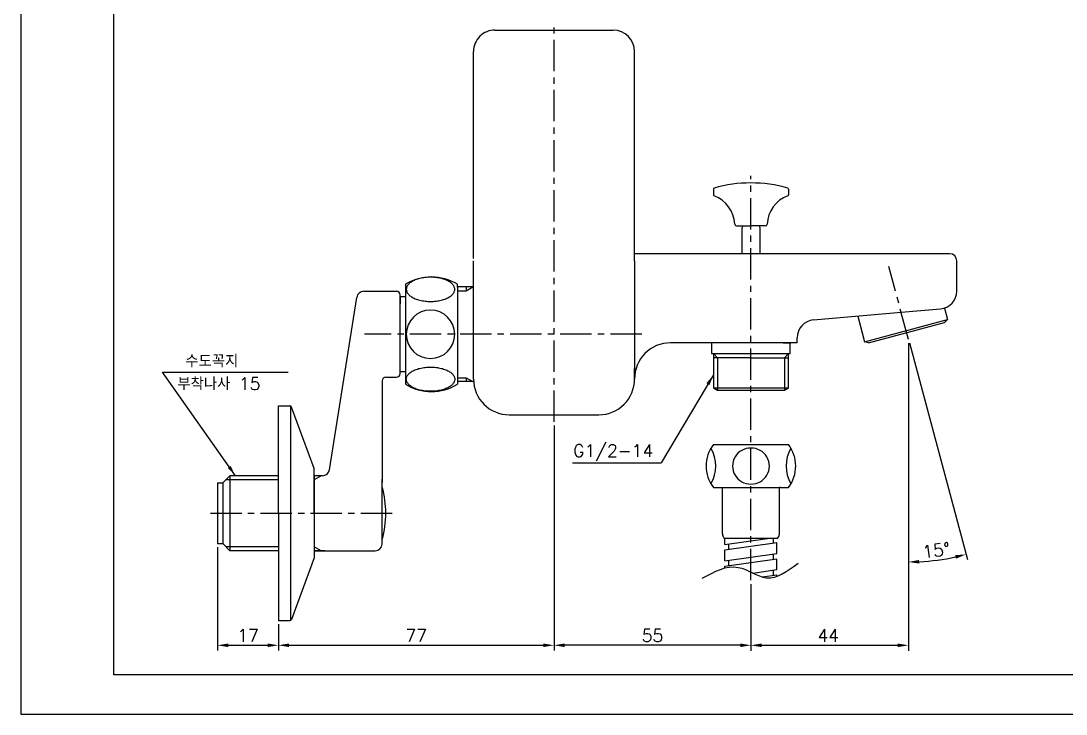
# Model space of a CAD drawing. Extents: x 46876 to 47470, y 16089 to 16509.
# Drawn here: x 46876.4 to 47168.4, y 16089.1 to 16282.8 of the extents above; entities that cross this region are included whole.
import ezdxf

# ---------------------------------------------------------------- set-up
doc = ezdxf.new("R2010")
doc.units = 0
doc.header["$LTSCALE"] = 7
doc.header["$MEASUREMENT"] = 0
doc.linetypes.add('CENTER', pattern=[2, 1.25, -0.25, 0.25, -0.25])
doc.layers.get('0').update_dxf_attribs({"color": 2, "linetype": 'CONTINUOUS'})
doc.layers.get('DEFPOINTS').update_dxf_attribs({"linetype": 'CONTINUOUS'})
for name, color, linetype in [('CL', 1, 'CENTER'), ('D', 2, 'CONTINUOUS'), ('DIM', 2, 'CONTINUOUS'), ('DWG', 7, 'CONTINUOUS'), ('TXT', 4, 'CONTINUOUS')]:
    doc.layers.add(name, color=color, linetype=linetype)
doc.styles.add('GHS', font='romans', dxfattribs={"bigfont": 'ghs'})
doc.dimstyles.new('DIM_WS01', dxfattribs={"dimtxt": 3.5, "dimasz": 3, "dimexe": 1, "dimexo": 1, "dimgap": 1, "dimtad": 1, "dimdec": 4, "dimzin": 9, "dimdsep": 46, "dimtxsty": 'GHS', "dimcen": -2, "dimclrd": 256, "dimclre": 256, "dimclrt": 256, "dimadec": 4, "dimazin": 2, "dimtfac": 1, "dimtdec": 4, "dimtix": 1, "dimtmove": 0, "dimatfit": 1, "dimfxl": 0, "dimtolj": 1, "dimtzin": 0, "dimlwd": -1, "dimlwe": -1, "dimarcsym": 0})
doc.dimstyles.new('STANDARD$7', dxfattribs={"dimtxt": 3.5, "dimasz": 3, "dimexe": 1, "dimexo": 1, "dimgap": 1, "dimtad": 1, "dimdec": 4, "dimzin": 0, "dimdsep": 46, "dimtxsty": 'GHS', "dimcen": 1, "dimclrd": 256, "dimclre": 256, "dimclrt": 2, "dimadec": 4, "dimazin": 0, "dimtfac": 1, "dimtdec": 4, "dimtmove": 2, "dimatfit": 2, "dimfxl": 0, "dimtolj": 1, "dimtzin": 0, "dimlwd": -1, "dimlwe": -1, "dimarcsym": 0})

# ---------------------------------------------------------------- blocks, each defined once
blk = doc.blocks.new('*D2')
at = {"layer": 'D'}
for p, q in [((46931.33, 16135.72), (46931.33, 16106.82)), ((46948.33, 16114.22), (46948.33, 16106.82)), ((46934.33, 16108.32), (46945.33, 16108.32))]:
    blk.add_line(p, q, dxfattribs=at)
for points in [[(46934.33, 16108.82), (46934.33, 16107.82), (46931.33, 16108.32)], [(46945.33, 16108.82), (46945.33, 16107.82), (46948.33, 16108.32)]]:
    blk.add_solid(points, dxfattribs=at)
at = {"layer": 'DEFPOINTS', "color": 0}
for p in [(46931.33, 16136.72), (46948.33, 16115.22), (46948.33, 16108.32)]:
    blk.add_point(p, dxfattribs=at)
at = {"layer": 'D', "insert": (46939.83, 16111.07), "char_height": 3.5, "attachment_point": 5, "style": 'GHS'}
blk.add_mtext('\\A1;17', dxfattribs=at)
blk = doc.blocks.new('*D3')
at = {"layer": 'D'}
for p, q in [((47025.33, 16169.72), (47025.33, 16106.82)), ((46948.33, 16111.85), (46948.33, 16106.82)), ((46951.33, 16108.32), (47022.33, 16108.32))]:
    blk.add_line(p, q, dxfattribs=at)
for points in [[(46951.33, 16108.82), (46951.33, 16107.82), (46948.33, 16108.32)], [(47022.33, 16108.82), (47022.33, 16107.82), (47025.33, 16108.32)]]:
    blk.add_solid(points, dxfattribs=at)
at = {"layer": 'DEFPOINTS', "color": 0}
for p in [(47025.33, 16170.72), (46948.33, 16112.85), (47025.33, 16108.32)]:
    blk.add_point(p, dxfattribs=at)
at = {"layer": 'D', "insert": (46986.83, 16111.07), "char_height": 3.5, "attachment_point": 5, "style": 'GHS'}
blk.add_mtext('\\A1;77', dxfattribs=at)
blk = doc.blocks.new('*D4')
at = {"layer": 'D'}
for p, q in [((47025.33, 16121.31), (47025.33, 16106.82)), ((47080.33, 16121.31), (47080.33, 16106.82)), ((47077.33, 16108.32), (47028.33, 16108.32))]:
    blk.add_line(p, q, dxfattribs=at)
for points in [[(47028.33, 16108.82), (47028.33, 16107.82), (47025.33, 16108.32)], [(47077.33, 16108.82), (47077.33, 16107.82), (47080.33, 16108.32)]]:
    blk.add_solid(points, dxfattribs=at)
at = {"layer": 'DEFPOINTS', "color": 0}
for p in [(47025.33, 16122.31), (47080.33, 16122.31), (47025.33, 16108.32)]:
    blk.add_point(p, dxfattribs=at)
at = {"layer": 'D', "insert": (47052.83, 16111.07), "char_height": 3.5, "attachment_point": 5, "style": 'GHS'}
blk.add_mtext('\\A1;55', dxfattribs=at)

msp = doc.modelspace()

# ---------------------------------------------------------------- linework, layer by layer
at = {"color": 7, "linetype": 'Continuous'}
for p, q in [((46972.19581, 16207.22092), (46981.32719, 16207.22092)), ((46982.32719, 16195.22092), (46982.32719, 16206.22092)), ((47002.82719, 16208.44142), (46998.32719, 16208.44142)), ((47000.82719, 16208.44142), (47000.82719, 16207.37091)), ((46962.59448, 16157.38553), (46970.22042, 16205.53377)), ((46982.32719, 16184.22092), (46982.32719, 16186.72092)), ((46978.32719, 16183.22092), (46981.32719, 16183.22092)), ((47000.82719, 16183.07091), (47000.82719, 16182.00042)), ((46977.32719, 16182.22092), (46977.32719, 16153.79868)), ((47002.82719, 16182.00042), (46998.32719, 16182.00042)), ((46931.32719, 16153.72092), (46931.32719, 16136.72092)), ((46931.32719, 16153.72092), (46932.82719, 16153.72092)), ((46932.82719, 16153.72092), (46932.82719, 16136.72092)), ((46934.80469, 16155.69842), (46934.80469, 16134.74342)), ((46960.61912, 16155.69842), (46958.32719, 16155.69842)), ((46977.32719, 16145.22092), (46977.32719, 16154.74342)), ((46977.32719, 16136.61006), (46977.32719, 16145.22092)), ((46931.32719, 16136.72092), (46932.82719, 16136.72092)), ((46958.32719, 16134.74342), (46975.32719, 16134.74342))]:
    msp.add_line(p, q, dxfattribs=at)
at = {"linetype": 'Continuous'}
msp.add_lwpolyline([(46876.40741, 16089.09586), (47470.40741, 16089.09586), (47470.40741, 16509.09586), (46876.40741, 16509.09586)], close=True, dxfattribs=at)
at = {"color": 7, "linetype": 'Continuous'}
for points in [[(46990.82719, 16211.16022), (46990.43992, 16211.15458), (46990.05639, 16211.13815), (46989.67656, 16211.11092), (46989.29925, 16211.07274), (46988.92567, 16211.02377), (46988.55945, 16210.96447), (46988.20069, 16210.89478), (46987.8493, 16210.81476), (46987.50859, 16210.72518), (46987.17809, 16210.62562), (46986.85827, 16210.5165), (46986.55383, 16210.39975), (46986.26546, 16210.27522), (46985.99244, 16210.14307), (46985.73742, 16210.00563), (46985.50133, 16209.86328), (46985.28323, 16209.71565), (46985.08289, 16209.56384), (46984.90023, 16209.40797), (46984.73533, 16209.24793), (46984.58825, 16209.08456), (46984.4588, 16208.91779), (46984.34717, 16208.7477), (46984.25389, 16208.57539), (46984.17896, 16208.40079), (46984.12238, 16208.22397), (46984.0846, 16208.04636), (46984.0658, 16207.86791), (46984.0658, 16207.68866), (46984.0846, 16207.5102), (46984.12238, 16207.33259), (46984.17896, 16207.15578), (46984.25389, 16206.98117), (46984.34717, 16206.80887), (46984.4588, 16206.63877), (46984.58825, 16206.47199), (46984.73533, 16206.30864), (46984.90023, 16206.14859), (46985.08289, 16205.99272), (46985.28323, 16205.84091), (46985.50133, 16205.69327), (46985.73742, 16205.55094), (46985.99244, 16205.41349), (46986.26546, 16205.28133), (46986.55383, 16205.15682), (46986.85827, 16205.04006), (46987.17809, 16204.93093), (46987.50859, 16204.83138), (46987.8493, 16204.74179), (46988.20069, 16204.66179), (46988.55945, 16204.59209), (46988.92567, 16204.53279), (46989.29925, 16204.48382), (46989.67656, 16204.44564), (46990.05639, 16204.41841), (46990.43992, 16204.40198), (46990.82719, 16204.39635)], [(46990.82719, 16204.39635), (46991.21446, 16204.40198), (46991.59801, 16204.41841), (46991.97783, 16204.44564), (46992.35514, 16204.48382), (46992.72872, 16204.53279), (46993.09494, 16204.59209), (46993.4537, 16204.66179), (46993.80509, 16204.74179), (46994.14581, 16204.83138), (46994.4763, 16204.93093), (46994.79612, 16205.04006), (46995.10056, 16205.15682), (46995.38894, 16205.28133), (46995.66194, 16205.41349), (46995.91696, 16205.55094), (46996.15305, 16205.69327), (46996.37116, 16205.84091), (46996.5715, 16205.99272), (46996.75416, 16206.14859), (46996.91906, 16206.30864), (46997.06615, 16206.47199), (46997.19559, 16206.63877), (46997.30722, 16206.80887), (46997.40051, 16206.98117), (46997.47543, 16207.15578), (46997.53201, 16207.33259), (46997.56978, 16207.5102), (46997.58859, 16207.68866), (46997.58859, 16207.86791), (46997.56978, 16208.04636), (46997.53201, 16208.22397), (46997.47543, 16208.40079), (46997.40051, 16208.57539), (46997.30722, 16208.7477), (46997.19559, 16208.91779), (46997.06615, 16209.08456), (46996.91906, 16209.24793), (46996.75416, 16209.40797), (46996.5715, 16209.56384), (46996.37116, 16209.71565), (46996.15305, 16209.86328), (46995.91696, 16210.00563), (46995.66194, 16210.14307), (46995.38894, 16210.27522), (46995.10056, 16210.39975), (46994.79612, 16210.5165), (46994.4763, 16210.62562), (46994.14581, 16210.72518), (46993.80509, 16210.81476), (46993.4537, 16210.89478), (46993.09494, 16210.96447), (46992.72872, 16211.02377), (46992.35514, 16211.07274), (46991.97783, 16211.11092), (46991.59801, 16211.13815), (46991.21446, 16211.15458), (46990.82719, 16211.16022)], [(46990.82719, 16179.2816), (46990.43992, 16179.28724), (46990.05639, 16179.30366), (46989.67656, 16179.33089), (46989.29925, 16179.36907), (46988.92567, 16179.41804), (46988.55945, 16179.47734), (46988.20069, 16179.54704), (46987.8493, 16179.62705), (46987.50859, 16179.71663), (46987.17809, 16179.81619), (46986.85827, 16179.92531), (46986.55383, 16180.04207), (46986.26546, 16180.16659), (46985.99244, 16180.29874), (46985.73742, 16180.43619), (46985.50133, 16180.57853), (46985.28323, 16180.72616), (46985.08289, 16180.87797), (46984.90023, 16181.03384), (46984.73533, 16181.19389), (46984.58825, 16181.35725), (46984.4588, 16181.52403), (46984.34717, 16181.69412), (46984.25389, 16181.86642), (46984.17896, 16182.04103), (46984.12238, 16182.21784), (46984.0846, 16182.39545), (46984.0658, 16182.5739), (46984.0658, 16182.75316), (46984.0846, 16182.93162), (46984.12238, 16183.10922), (46984.17896, 16183.28604), (46984.25389, 16183.46064), (46984.34717, 16183.63294), (46984.4588, 16183.80305), (46984.58825, 16183.96982), (46984.73533, 16184.13318), (46984.90023, 16184.29322), (46985.08289, 16184.44909), (46985.28323, 16184.6009), (46985.50133, 16184.74854), (46985.73742, 16184.89088), (46985.99244, 16185.02832), (46986.26546, 16185.16048), (46986.55383, 16185.285), (46986.85827, 16185.40175), (46987.17809, 16185.51088), (46987.50859, 16185.61043), (46987.8493, 16185.70002), (46988.20069, 16185.78003), (46988.55945, 16185.84972), (46988.92567, 16185.90902), (46989.29925, 16185.95799), (46989.67656, 16185.99617), (46990.05639, 16186.0234), (46990.43992, 16186.03984), (46990.82719, 16186.04547)], [(46990.82719, 16186.04547), (46991.21446, 16186.03984), (46991.59801, 16186.0234), (46991.97783, 16185.99617), (46992.35514, 16185.95799), (46992.72872, 16185.90902), (46993.09494, 16185.84972), (46993.4537, 16185.78003), (46993.80509, 16185.70002), (46994.14581, 16185.61043), (46994.4763, 16185.51088), (46994.79612, 16185.40175), (46995.10056, 16185.285), (46995.38894, 16185.16048), (46995.66194, 16185.02832), (46995.91696, 16184.89088), (46996.15305, 16184.74854), (46996.37116, 16184.6009), (46996.5715, 16184.44909), (46996.75416, 16184.29322), (46996.91906, 16184.13318), (46997.06615, 16183.96982), (46997.19559, 16183.80305), (46997.30722, 16183.63294), (46997.40051, 16183.46064), (46997.47543, 16183.28604), (46997.53201, 16183.10922), (46997.56978, 16182.93162), (46997.58859, 16182.75316), (46997.58859, 16182.5739), (46997.56978, 16182.39545), (46997.53201, 16182.21784), (46997.47543, 16182.04103), (46997.40051, 16181.86642), (46997.30722, 16181.69412), (46997.19559, 16181.52403), (46997.06615, 16181.35725), (46996.91906, 16181.19389), (46996.75416, 16181.03384), (46996.5715, 16180.87797), (46996.37116, 16180.72616), (46996.15305, 16180.57853), (46995.91696, 16180.43619), (46995.66194, 16180.29874), (46995.38894, 16180.16659), (46995.10056, 16180.04207), (46994.79612, 16179.92531), (46994.4763, 16179.81619), (46994.14581, 16179.71663), (46993.80509, 16179.62705), (46993.4537, 16179.54704), (46993.09494, 16179.47734), (46992.72872, 16179.41804), (46992.35514, 16179.36907), (46991.97783, 16179.33089), (46991.59801, 16179.30366), (46991.21446, 16179.28724), (46990.82719, 16179.2816)]]:
    msp.add_lwpolyline(points, dxfattribs=at)
for centre, radius, start, end in [((46972.19581, 16205.22089), 2, 90.0000448, 171), ((46981.32719, 16206.22092), 1, 0, 90), ((46990.8272, 16195.22091), 6.76387, 360, 180), ((46990.8272, 16195.2209), 6.76387, 180, 0), ((46978.32719, 16182.22092), 1, 90, 180), ((46981.32719, 16184.22092), 1, 270, 0), ((46960.61912, 16157.6984), 2, 270, 350.9999633), ((46975.32393, 16136.75167), 2.00826, 270.0929923, 355.9564459)]:
    msp.add_arc(centre, radius, start, end, dxfattribs=at)
at = {"layer": 'CL'}
for p, q in [((47025.32722, 16170.72092), (47025.32722, 16282.22092)), ((47080.32722, 16126.53112), (47080.32722, 16239.50556)), ((47124.31668, 16193.76558), (47118.85559, 16214.14663)), ((47049.82725, 16195.22092), (46972.42194, 16195.22092)), ((46929.32719, 16145.22092), (46980.32719, 16145.22092))]:
    msp.add_line(p, q, dxfattribs=at)
at = {"layer": 'D'}
for p, q in [((46998.32719, 16207.37091), (47000.82719, 16207.37091)), ((47000.82719, 16207.37091), (47002.68137, 16208.44142)), ((47112.05857, 16193.1493), (47135.24078, 16199.36096)), ((47070.97722, 16188.62092), (47069.84972, 16189.82092)), ((47070.97722, 16188.62092), (47070.97722, 16179.62092)), ((47089.67722, 16188.62092), (47090.80472, 16189.82092)), ((47089.67722, 16188.62092), (47089.67722, 16179.62092)), ((46915.97629, 16184.62241), (46951.0636, 16184.62241)), ((46998.32719, 16183.07091), (47000.82719, 16183.07091)), ((47000.82719, 16183.07091), (47002.68137, 16182.0004)), ((47030.5228, 16159.32086), (47055.24785, 16159.32086))]:
    msp.add_line(p, q, dxfattribs=at)
at = {"layer": 'D', "color": 7}
for q in [(46948.32719, 16175.22092), (46948.32719, 16115.22092)]:
    msp.add_line((46948.32719, 16145.22092), q, dxfattribs=at)
at = {"layer": 'D'}
msp.add_spline([(47066.74586, 16127.08104), (47076.78627, 16130.09814), (47084.62127, 16127.19708), (47093.50095, 16131.25856)], degree=3, dxfattribs=at)
at = {"layer": 'DIM'}
for p, q in [((47124.31668, 16192.76558), (47124.31668, 16106.81552)), ((47124.5755, 16192.79966), (47140.7952, 16132.26691)), ((47080.32722, 16125.42848), (47080.32722, 16106.81552)), ((47083.32722, 16108.31552), (47121.31668, 16108.31552))]:
    msp.add_line(p, q, dxfattribs=at)
msp.add_arc((47124.31668, 16193.76558), 62.16811, 272.7651479, 282.2348521, dxfattribs=at)
for points in [[(47137.37358, 16133.49543), (47137.60902, 16132.52354), (47140.40697, 16133.7158)], [(47127.32787, 16131.17), (47127.30374, 16132.16971), (47124.31668, 16131.59747)], [(47083.32722, 16108.81552), (47083.32722, 16107.81552), (47080.32722, 16108.31552)], [(47121.31668, 16108.81552), (47121.31668, 16107.81552), (47124.31668, 16108.31552)]]:
    msp.add_solid(points, dxfattribs=at)
at = {"layer": 'DWG'}
for p, q in [((47008.82722, 16280.22092), (47041.82722, 16280.22092)), ((47002.82722, 16216.35813), (47002.82722, 16274.2209)), ((47047.82722, 16215.73144), (47047.82722, 16274.22092)), ((47069.82722, 16235.77985), (47069.82722, 16234.21475)), ((47090.82722, 16235.77985), (47090.82722, 16234.21475)), ((47076.31408, 16225.50556), (47080.32722, 16225.50556)), ((47077.92545, 16225.50556), (47077.82722, 16224.70556)), ((47077.82722, 16224.70556), (47077.82722, 16217.72092)), ((47084.34036, 16225.50556), (47080.32722, 16225.50556)), ((47082.72899, 16225.50556), (47082.82722, 16224.70556)), ((47082.82722, 16224.70556), (47082.82722, 16217.72092)), ((47002.82719, 16182.72092), (47002.82719, 16215.72092)), ((47080.32722, 16217.72092), (47047.82722, 16217.72092)), ((47047.82725, 16215.72092), (47047.82725, 16182.72092)), ((47135.82719, 16217.72092), (47080.32722, 16217.72092)), ((47137.82719, 16207.30257), (47137.82719, 16215.72092)), ((46983.82719, 16209.19746), (46983.82719, 16195.22092)), ((46998.32719, 16208.42092), (46998.32719, 16209.19746)), ((46998.32719, 16208.42092), (46998.32719, 16195.22092)), ((46982.32719, 16205.72092), (46982.32719, 16203.72092)), ((46983.82719, 16205.72092), (46982.32719, 16205.72092)), ((47097.79144, 16199.21824), (47122.28153, 16201.36085)), ((47110.14285, 16200.29885), (47112.05857, 16193.1493)), ((47122.28153, 16201.36085), (47133.26297, 16202.3216)), ((47134.38582, 16202.55171), (47135.24078, 16199.36096)), ((47113.17392, 16192.85044), (47134.42429, 16198.54446)), ((47134.42429, 16198.54446), (47135.24078, 16199.36096)), ((46982.32719, 16184.72092), (46982.32719, 16195.22092)), ((46983.82719, 16195.22092), (46983.82719, 16181.24438)), ((46998.32719, 16195.22092), (46998.32719, 16181.24438)), ((47069.32722, 16192.82092), (47069.32722, 16189.82092)), ((47089.32722, 16192.82092), (47091.32722, 16192.82092)), ((47091.32722, 16189.82092), (47091.32722, 16192.82092)), ((47113.17392, 16192.85044), (47112.05857, 16193.1493)), ((47069.32722, 16189.82092), (47080.32722, 16189.82092)), ((47069.84972, 16189.82092), (47069.84972, 16180.27188)), ((47080.32722, 16188.62092), (47069.84984, 16188.62092)), ((47080.32722, 16189.82092), (47091.32722, 16189.82092)), ((47080.32722, 16188.62092), (47090.8046, 16188.62092)), ((47090.80472, 16180.27188), (47090.80472, 16189.82092)), ((46982.32719, 16184.22092), (46982.32719, 16186.72092)), ((47047.82719, 16182.72092), (47047.82719, 16185.68363)), ((46982.32719, 16184.82092), (46982.32361, 16184.8245)), ((46982.32719, 16184.72092), (46982.32719, 16184.82092)), ((46983.82719, 16184.72092), (46982.32719, 16184.72092)), ((47069.84972, 16180.27188), (47070.97722, 16179.62092)), ((47069.84972, 16180.27188), (47090.80472, 16180.27188)), ((47089.67722, 16179.62092), (47090.80472, 16180.27188)), ((47070.97722, 16179.62092), (47089.67722, 16179.62092)), ((46948.32719, 16175.22092), (46951.55749, 16175.22092)), ((46951.82719, 16115.2999), (46951.82719, 16175.14194)), ((46958.32719, 16157.72092), (46952.02689, 16174.89314)), ((47012.82719, 16172.72092), (47037.82719, 16172.72092)), ((47069.82722, 16164.41808), (47090.82722, 16164.41808)), ((46958.32719, 16145.22092), (46958.32719, 16157.72092)), ((46932.82719, 16153.72092), (46934.80469, 16155.69842)), ((46948.32719, 16155.69842), (46934.80469, 16155.69842)), ((46960.62756, 16155.69842), (46958.32719, 16155.69842)), ((46958.32719, 16155.69842), (46958.32719, 16145.22092)), ((47069.82722, 16152.41808), (47090.82722, 16152.41808)), ((47072.37722, 16139.43271), (47072.37722, 16152.41808)), ((47088.27722, 16139.43271), (47088.27722, 16152.41808)), ((47088.57722, 16152.41808), (47088.27722, 16152.41808)), ((46958.32719, 16145.22092), (46958.32719, 16134.74342)), ((46958.32719, 16145.22092), (46958.32719, 16132.72092)), ((46932.82719, 16136.72092), (46934.80469, 16134.74342)), ((47073.07722, 16136.4484), (47084.95759, 16138.11808)), ((47086.57722, 16138.11808), (47073.07722, 16138.11808)), ((47073.07722, 16136.4484), (47073.07722, 16138.11808)), ((47073.07722, 16134.96788), (47087.57722, 16137.00573)), ((47074.07722, 16136.58894), (47074.07722, 16135.10842)), ((47086.57722, 16138.11808), (47086.57722, 16136.86518)), ((47087.57722, 16138.11808), (47086.57722, 16138.11808)), ((47087.57722, 16133.97624), (47087.57722, 16137.00573)), ((46948.32719, 16134.74342), (46934.80469, 16134.74342)), ((46961.32719, 16134.74342), (46958.32719, 16134.74342)), ((47073.07722, 16131.9384), (47073.07722, 16134.96788)), ((47073.07722, 16131.9384), (47087.57722, 16133.97624)), ((47086.57722, 16133.8357), (47086.57722, 16132.35518)), ((46958.32719, 16132.72092), (46952.02689, 16115.5487)), ((47073.07722, 16130.45788), (47087.57722, 16132.49573)), ((47073.07722, 16129.92664), (47073.07722, 16130.45788)), ((47074.07722, 16132.07894), (47074.07722, 16130.59842)), ((47087.57722, 16129.46624), (47087.57722, 16132.49573)), ((47080.81102, 16128.51531), (47087.57722, 16129.46624)), ((47083.51844, 16127.4153), (47087.57722, 16127.98573)), ((47086.57722, 16129.35993), (47086.57722, 16127.84518)), ((47087.57722, 16127.61226), (47087.57722, 16127.98573)), ((46948.32719, 16115.22092), (46951.55749, 16115.22092))]:
    msp.add_line(p, q, dxfattribs=at)
at = {"layer": 'DWG', "color": 7, "linetype": 'Continuous'}
for p, q in [((47080.32722, 16192.82092), (47057.82694, 16192.82092)), ((47093.22722, 16192.82092), (47080.32722, 16192.82092)), ((47091.02722, 16192.82092), (47091.42722, 16192.82092)), ((47093.22722, 16192.82092), (47093.22722, 16194.23727))]:
    msp.add_line(p, q, dxfattribs=at)
at = {"layer": 'DWG', "color": 2}
for p, q in [((46948.32719, 16154.57092), (46933.67719, 16154.57092)), ((46960.28008, 16155.69842), (46958.32719, 16154.57092)), ((46948.32719, 16135.87092), (46933.67719, 16135.87092)), ((46960.28008, 16134.74342), (46958.32719, 16135.87092))]:
    msp.add_line(p, q, dxfattribs=at)
at = {"layer": 'DWG'}
for centre, radius, start, end in [((47008.82722, 16274.22092), 6, 90.0000286, 180.0001634), ((47041.82722, 16274.22092), 6, 0.0000325, 89.9999655), ((47070.12722, 16235.77985), 0.3, 105.9139607, 180), ((47080.32722, 16200.00556), 37.5, 90, 105.9139607), ((47080.32722, 16200.00556), 37.5, 74.0860393, 90), ((47090.52722, 16235.77985), 0.3, 0, 74.0860393), ((47070.12722, 16234.21475), 0.3, 180, 249.128042), ((47066.80639, 16225.50556), 9.02083, 3.0103536, 69.128042), ((47093.84805, 16225.50556), 9.02083, 110.871958, 176.9896464), ((47090.52722, 16234.21475), 0.3, 290.871958, 360), ((47076.31408, 16226.00556), 0.5, 183.0103536, 270), ((47084.34036, 16226.00556), 0.5, 270, 356.9896464), ((47135.82719, 16215.72092), 2, 0, 90), ((46991.07719, 16197.22092), 14, 58.8113777, 121.1886223), ((47132.82719, 16207.30257), 5, 275, 0), ((47098.22722, 16194.23727), 5, 95, 180), ((47057.82694, 16182.82092), 10, 90, 180.4051456), ((46991.07719, 16193.22092), 14, 238.8113777, 301.1886223), ((47012.82719, 16182.72092), 10, 180, 270), ((47037.82719, 16182.72092), 10, 270, 0), ((46951.55749, 16174.72092), 0.5, 20.1475427, 90), ((47077.82722, 16158.41808), 10, 143.1175035, 216.8698976), ((47060.50671, 16158.41808), 10, 330, 30), ((47080.20946, 16158.39659), 5.02287, 88.6565884, 271.3434116), ((47080.44498, 16158.39659), 5.02287, 268.6565884, 91.3434116), ((47100.14773, 16158.41808), 10, 150, 210), ((47082.82722, 16158.41808), 10, 323.1301024, 36.9083403), ((46951.1822, 16145.22092), 27.14499, 344.3996213, 15.6003787), ((47073.87653, 16139.38737), 1.5, 178.2676347, 237.8), ((47086.77791, 16139.38737), 1.5, 302.2, 1.7323653), ((46951.55749, 16115.72092), 0.5, 270, 339.8524573)]:
    msp.add_arc(centre, radius, start, end, dxfattribs=at)
at = {"layer": 'TXT', "color": 4}
msp.add_line((46902.40741, 16100.09586), (46902.40741, 16490.09586), dxfattribs=at)
at = {"layer": 'TXT', "color": 4, "linetype": 'Continuous'}
msp.add_line((47456.40741, 16100.09586), (46902.40741, 16100.09586), dxfattribs=at)

# ---------------------------------------------------------------- texts
at = {"layer": 'D', "style": 'GHS'}
for s, p in [('수도꼭지', (46922.3298, 16185.96247)), ('부착나사 15', (46920.10885, 16179.65094)), ('G1/2-14', (47030.6761, 16160.93135))]:
    msp.add_text(s, height=3.5, dxfattribs=at).set_placement(p)
at = {"layer": 'DIM', "style": 'GHS'}
msp.add_text('44', height=3.5, dxfattribs=at).set_placement((47098.90528, 16109.31552))
at = {"layer": 'DIM', "insert": (47132.0723, 16134.8558), "char_height": 3.5, "attachment_point": 5, "rotation": 7.5, "style": 'GHS'}
msp.add_mtext('\\A1;15°', dxfattribs=at)

# ---------------------------------------------------------------- dimensions: what is measured, and where the dimension line sits
at = {"layer": 'D'}
for base, p1, p2, picture, middle in [((47025.32722, 16108.31552), (46948.32719, 16112.85196), (47025.32722, 16170.72092), '*D3', (46986.82721, 16111.06552)), ((46948.32719, 16108.31552), (46931.32719, 16136.72092), (46948.32719, 16115.22092), '*D2', (46939.82719, 16111.06552)), ((47025.32722, 16108.31552), (47080.32722, 16122.31083), (47025.32722, 16122.31083), '*D4', (47052.82722, 16111.06552))]:
    dim = msp.add_linear_dim(base=base, p1=p1, p2=p2, dimstyle='DIM_WS01', override={"dimexe": 1.5, "dimtad": 3, "dimtoh": 1, "dimtmove": 2, "dimarcsym": 2}, dxfattribs=at)
    dim.commit()
    dim.dimension.update_dxf_attribs({"geometry": picture, "text_midpoint": middle})

# ---------------------------------------------------------------- leaders
for points, override in [([(46936.30398, 16155.70844), (46915.97629, 16184.62241)], {"dimexe": 2, "dimgap": 1, "dimtad": 0}), ([(47069.84972, 16183.86079), (47055.24785, 16159.32086)], {"dimexe": 2, "dimgap": 1, "dimtad": 0, "dimclrt": 256, "dimatfit": 0})]:
    msp.add_leader(points, dimstyle='STANDARD$7', override=override, dxfattribs=at)

doc.saveas('drawing.dxf')
